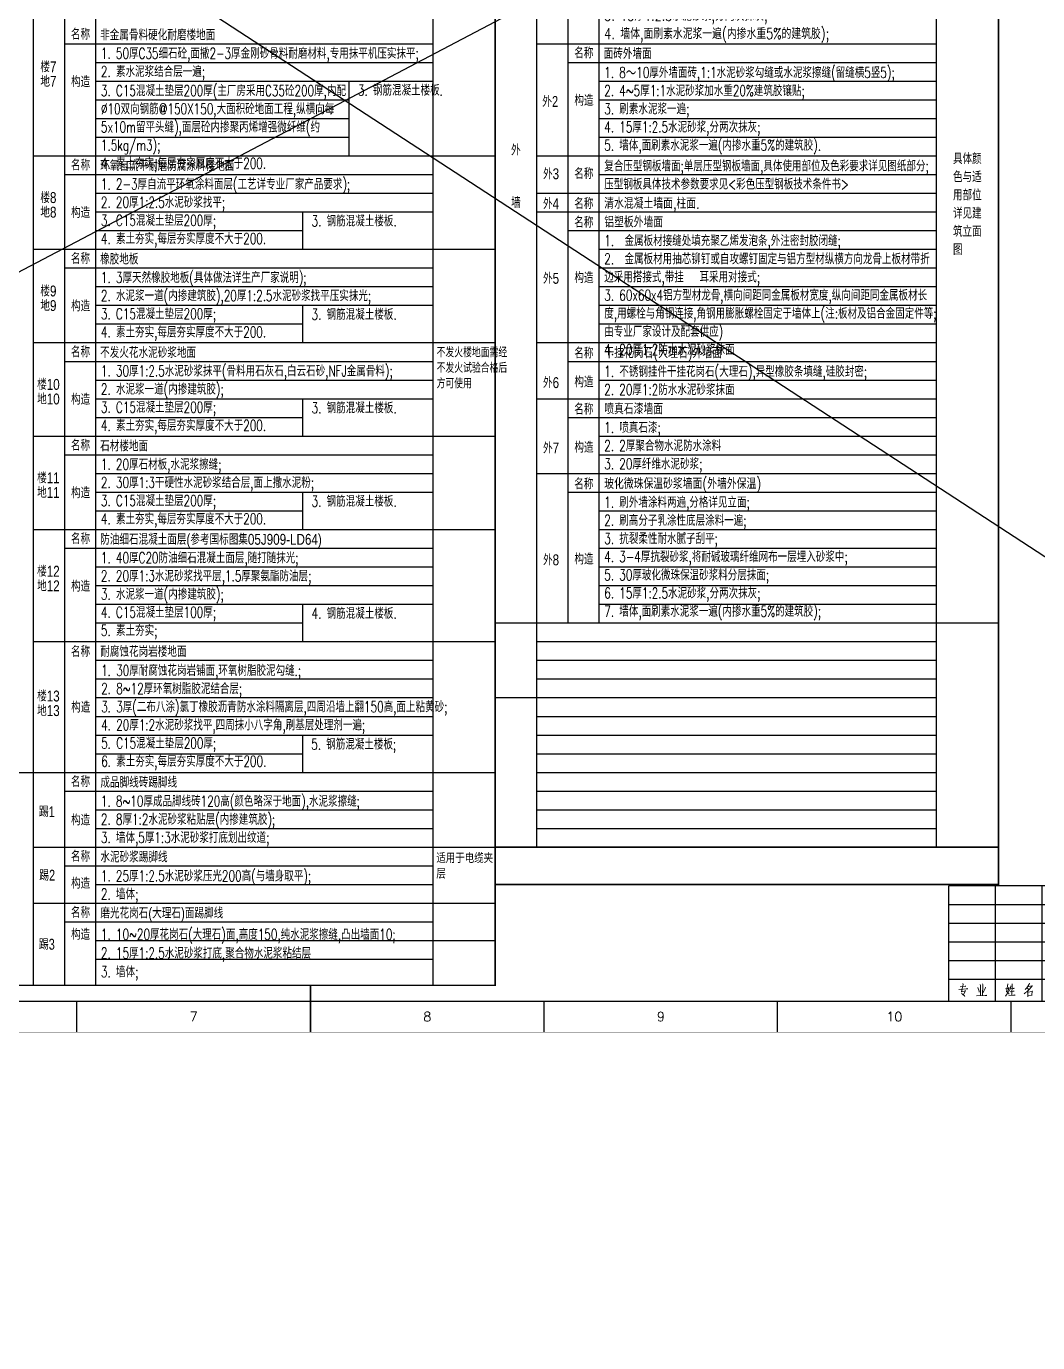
# Model space of a CAD drawing. Header units: millimetres. Extents: x 520869 to 643785, y -152849 to 11200.
# Drawn here: x 572383 to 604862, y -68973 to -26702 of the extents above; entities that cross this region are included whole.
import ezdxf
from ezdxf.enums import TextEntityAlignment as Align

# ---------------------------------------------------------------- set-up
doc = ezdxf.new("R2010")
doc.units = ezdxf.units.MM
doc.header["$LTSCALE"] = 1000
doc.layers.get('0').update_dxf_attribs({"color": 8})
for name, color, linetype in [('-人员定位', 6, 'Continuous'), ('HQ2', 8, 'Continuous'), ('PUB_TEXT', 8, 'Continuous'), ('工程做法表', 8, 'Continuous')]:
    doc.layers.add(name, color=color, linetype=linetype)
doc.styles.add('BIGFONT', font='haiwenrs.shx', dxfattribs={"width": 0.8, "bigfont": 'haiwenhz.shx'})
doc.styles.add('HZ', font='geditxt.shx', dxfattribs={"width": 0.75, "bigfont": 'hzfs_1.shx'})
doc.styles.get("Standard").update_dxf_attribs({"font": 'txt', "bigfont": 'gbcbig.shx'})

# ---------------------------------------------------------------- blocks, each defined once
blk = doc.blocks.new('GEDI_WK_A11')
at = {"color": 3}
for p, q in [((450, 0), (450, 10)), ((525, 0), (525, 10)), ((600, 0), (600, 10)), ((675, 0), (675, 10)), ((750, 0), (750, 10))]:
    blk.add_line(p, q, dxfattribs=at)
blk.add_lwpolyline([(0, 0, 0.1, 0.1, 0), (1050, 0, 0.1, 0.1, 0), (1050, 594, 0.1, 0.1, 0), (0, 594, 0.1, 0.1, 0)], format="xyseb", close=True, dxfattribs=at)
blk.add_lwpolyline([(25, 10), (1040, 10), (1040, 584), (25, 584)], close=True, dxfattribs=at)
blk.add_lwpolyline([(525, 0, 0.5, 0.5, 0), (525, 15, 0.5, 0.5, 0)], format="xyseb", dxfattribs=at)
for s, p in [('7', (487.5, 5)), ('8', (562.5, 5)), ('9', (637.5, 5)), ('10', (712.5, 5))]:
    blk.add_text(s, height=3, dxfattribs=at).set_placement(p, align=Align.MIDDLE)
blk = doc.blocks.new('GEDI_HQ2_2012')
at = {"layer": 'HQ2', "color": 2}
for p, q in [((0, 37), (-65, 37)), ((-65, 0), (-65, 37)), ((-50, 0), (-50, 37)), ((-35, 0), (-35, 37)), ((-15, 0), (-15, 37)), ((0, 0), (0, 37)), ((-65, 31), (0, 31)), ((-65, 25), (0, 25)), ((-65, 19), (0, 19)), ((-65, 13), (0, 13)), ((-65, 7), (0, 7)), ((0, 0), (0, 7)), ((-65, 0), (0, 0))]:
    blk.add_line(p, q, dxfattribs=at)
at = {"layer": 'HQ2', "color": 7, "lineweight": 0}
for points in [[(-61.32, 4.51), (-59.5, 4.74), (-59.61, 4.74), (-59.81, 4.67)], [(-60.48, 5.59), (-60.45, 5.32), (-60.68, 4.06), (-60.94, 2.94), (-61, 3), (-59.61, 3.24), (-59.64, 3.34), (-60.33, 1.98)], [(-55.7, 4.3), (-55.3, 3.17), (-55.24, 2.8)], [(-54.89, 5.32), (-54.83, 5.02), (-54.83, 1.71)], [(-54.16, 5.56), (-54.1, 5.29), (-54.16, 1.74)], [(-53.24, 4.44), (-53.3, 3.99), (-53.67, 3.34), (-54.13, 2.66)], [(-45.7, 4.4), (-45.7, 4.26), (-45.81, 3.69), (-45.9, 3.24), (-45.95, 2.94), (-46.07, 2.69), (-46.25, 2.39), (-46.42, 2.12), (-46.62, 1.84), (-46.85, 1.57)], [(-46.04, 5.53), (-46.04, 5.36), (-46.48, 3), (-46.3, 2.9), (-46.1, 2.73), (-45.92, 2.59), (-45.78, 2.42), (-45.7, 2.25)], [(-45.12, 4.88), (-45.12, 4.64), (-45.26, 3.99), (-45.4, 3.58), (-45.58, 3.21)], [(-44.71, 5.53), (-44.68, 5.32), (-44.74, 1.88)], [(-39.56, 4.64), (-39.47, 4.61), (-38.17, 4.84), (-38.25, 4.91), (-38.49, 4.57), (-38.74, 4.2), (-39.01, 3.89), (-39.3, 3.58), (-39.62, 3.27), (-39.96, 2.97), (-40.34, 2.69), (-40.4, 2.66), (-40.63, 2.52), (-40.86, 2.36)], [(-39.15, 5.7), (-39.18, 5.46), (-39.53, 4.91), (-39.73, 4.57), (-39.96, 4.26), (-40.25, 3.92), (-40.54, 3.69)], [(-39.88, 4.26), (-39.82, 4.23), (-39.5, 3.92), (-39.47, 3.75), (-39.59, 3.99)], [(-27.95, 4.37), (-27.98, 4.2), (-28.44, 3.58), (-28.47, 3.51), (-28.7, 3.21), (-29.11, 2.83), (-29.31, 2.66), (-29.51, 2.49)], [(-28.5, 5.49), (-28.53, 5.26), (-28.76, 4.74), (-28.96, 4.33), (-29.2, 3.99)], [(-28.73, 4.81), (-27.89, 4.91)], [(-28.53, 4.78), (-28.33, 4.26)], [(-27.43, 5.49), (-27.4, 5.32), (-27.75, 4.37)], [(-27.6, 4.71), (-26.56, 4.88)], [(-27.28, 4.67), (-27.02, 4.13)], [(-22.07, 4.64), (-21.98, 4.61), (-20.68, 4.84), (-20.76, 4.91), (-20.99, 4.57), (-21.26, 4.2), (-21.52, 3.89), (-21.81, 3.58), (-22.12, 3.27), (-22.47, 2.97), (-22.85, 2.69), (-22.91, 2.66), (-23.14, 2.52), (-23.37, 2.36)], [(-21.66, 5.7), (-21.69, 5.46), (-22.04, 4.91), (-22.24, 4.57), (-22.47, 4.26), (-22.76, 3.92), (-23.05, 3.69)], [(-22.39, 4.26), (-22.33, 4.23), (-22.01, 3.92), (-21.98, 3.75), (-22.1, 3.99)], [(-11.41, 5.19), (-11.35, 4.84), (-11.32, 4.09), (-11.29, 3.31), (-11.29, 3.21), (-11.29, 2.66), (-11.29, 1.94), (-11.29, 2.18), (-10.17, 2.39), (-9.93, 2.15), (-9.87, 2.46), (-9.87, 2.87), (-9.84, 3.65), (-9.82, 4.47), (-9.82, 5.15), (-9.79, 5.05), (-11.32, 4.81)], [(-6.08, 4.57), (-4.37, 4.78)], [(-5.62, 5.49), (-5.56, 5.29), (-5.56, 2.73)], [(-4.8, 5.7), (-4.75, 5.49), (-4.83, 2.83)], [(-4.14, 5.22), (-4.05, 4.84), (-4.05, 4.09), (-4.08, 3.27), (-4.14, 2.76), (-4.28, 2.22), (-4.46, 1.88), (-4.78, 1.37)], [(-4.05, 4.81), (-3.18, 4.98), (-3.27, 5.08), (-3.27, 4.03), (-3.27, 3.96), (-3.24, 2.42), (-3.27, 1.84), (-3.3, 1.5), (-3.33, 1.4), (-3.76, 1.84), (-3.36, 1.54)], [(-61.84, 3.75), (-58.95, 3.96), (-59.09, 3.99), (-59.26, 3.96)], [(-60.97, 2.42), (-60.62, 2.15), (-60.39, 1.98), (-60.13, 1.81), (-59.99, 1.67), (-59.9, 1.5)], [(-56.1, 1.64), (-52.83, 1.81), (-52.98, 1.84), (-53.3, 1.77)], [(-46.82, 3.96), (-45.72, 4.09)], [(-45.75, 1.81), (-43.72, 1.91), (-43.93, 1.94), (-44.27, 1.88)], [(-45.29, 3), (-44.07, 3.17), (-44.22, 3.17), (-44.36, 3.11)], [(-45.17, 3.96), (-44.02, 4.06), (-44.1, 4.09), (-44.27, 4.06)], [(-39.73, 3.04), (-39.67, 2.94), (-39.62, 2.08), (-39.59, 1.98), (-39.59, 1.37), (-39.62, 1.64), (-39.62, 1.74), (-38.19, 1.91), (-38.22, 1.91), (-38.37, 1.91), (-38.22, 3.17), (-38.17, 3.11), (-38.25, 3.07), (-39.64, 2.87)], [(-28.99, 1.61), (-26.79, 1.77), (-26.93, 1.77), (-27.25, 1.74)], [(-28.62, 2.66), (-28.47, 2.22), (-28.47, 2.01), (-28.5, 2.29)], [(-27.57, 3.27), (-28.5, 3.14)], [(-28.07, 2.94), (-27.95, 2.42), (-28.01, 2.15), (-28.01, 2.52)], [(-28.01, 4.13), (-26.85, 2.83), (-26.38, 2.83), (-26.85, 2.87), (-27.08, 3.11)], [(-27.34, 2.9), (-27.34, 2.66), (-27.69, 1.71)], [(-22.24, 3.04), (-22.18, 2.94), (-22.12, 2.08), (-22.1, 1.98), (-22.1, 1.37), (-22.12, 1.64), (-22.12, 1.74), (-20.71, 1.91), (-20.74, 1.91), (-20.88, 1.91), (-20.74, 3.17), (-20.68, 3.11), (-20.76, 3.07), (-22.15, 2.87)], [(-11.29, 3.58), (-10.17, 3.79), (-10.28, 3.82), (-10.54, 3.69)], [(-6.17, 2.63), (-4.37, 2.9), (-4.46, 2.94), (-4.57, 2.83)], [(-5.5, 2.42), (-5.53, 2.25), (-5.76, 1.91), (-5.97, 1.67), (-6.17, 1.5)], [(-5.53, 3.99), (-5.01, 4.09)], [(-5.5, 3.41), (-5.04, 3.51)], [(-5.04, 2.52), (-4.72, 2.12), (-4.72, 1.94), (-4.83, 2.25)], [(-4.08, 3.07), (-4.02, 3.07), (-3.56, 3.17)], [(-4.02, 3.96), (-3.53, 4.06)]]:
    blk.add_lwpolyline(points, dxfattribs=at)
blk.add_text('112233', height=0.0001).set_placement((-22.1, 1.74))

msp = doc.modelspace()

# ---------------------------------------------------------------- linework, layer by layer
at = {"layer": '-人员定位'}
for p, q in [((520869.1, 11200.5), (643785.5, -68973.2)), ((521772.9, -61068.7), (643785.5, 3070.2))]:
    msp.add_line(p, q, dxfattribs=at)
at = {"layer": '工程做法表'}
for p, q in [((582741.9, -28459.9), (582741.9, -30859.9)), ((581255.7, -32659.9), (581255.7, -33859.9)), ((581255.7, -35659.9), (581255.7, -36859.9)), ((581255.7, -38659.9), (581255.7, -39859.9)), ((581255.7, -41659.9), (581255.7, -42859.9)), ((581255.7, -45259.9), (581255.7, -46459.9)), ((581255.7, -49459.9), (581255.7, -50659.9))]:
    msp.add_line(p, q, dxfattribs=at)
at = {"layer": '工程做法表', "const_width": 50}
for points in [[(533509.7, -2196.3), (587438.4, -2196.3), (587438.4, -57496.3), (571275.3, -57496.3)], [(533509.7, -2196.3), (587438.4, -2196.3), (587438.4, -57496.3), (571275.3, -57496.3)], [(549672.8, -2196.3), (603601.4, -2196.3), (603601.4, -54259.9), (587438.4, -54259.9)], [(549672.8, -2196.3), (603601.4, -2196.3), (603598.6, -53059.9), (587438.4, -53059.9)]]:
    msp.add_lwpolyline(points, dxfattribs=at)
at = {"layer": '工程做法表'}
for points in [[(572606.8, -2196.3), (572606.8, -57496.3)], [(573606.8, -2196.3), (573606.8, -57496.3)], [(585437, -2196.3), (585437, -57496.3)], [(588770.9, -2196.3), (588770.9, -53059.9)], [(589769.9, -2196.3), (589769.9, -45859.9)], [(601601.1, -2196.3), (601601.1, -53059.9)], [(574606.8, -3259.9), (574606.8, -57496.3)], [(590770.9, -3259.9), (590770.9, -45859.9)], [(573606.8, -27259.9), (585437, -27259.9)], [(588770.9, -27259.9), (601601.1, -27259.9)], [(574606.8, -27859.9), (585437, -27859.9)], [(589770.9, -27859.9), (601601.1, -27859.9)], [(574606.8, -28459.9), (585437, -28459.9)], [(590770.9, -28459.9), (601601.1, -28459.9)], [(574606.8, -29059.9), (582741.9, -29059.9)], [(590770.9, -29059.9), (601601.1, -29059.9)], [(574606.8, -29659.9), (582741.9, -29659.9)], [(590770.9, -29659.9), (601601.1, -29659.9)], [(574606.8, -30259.9), (582741.9, -30259.9)], [(590770.9, -30259.9), (601601.1, -30259.9)], [(572606.8, -30859.9), (587437.7, -30859.9)], [(588770.9, -30859.9), (601601.1, -30859.9)], [(573606.8, -31459.9), (585437, -31459.9)], [(590770.9, -31459.9), (601601.1, -31459.9)], [(574606.8, -32059.9), (585437, -32059.9)], [(588770.9, -32059.9), (601601.1, -32059.9)], [(574606.8, -32659.9), (585437, -32659.9)], [(588770.9, -32659.9), (601601.1, -32659.9)], [(574606.8, -33259.9), (581255.7, -33259.9)], [(589769.9, -33259.9), (601601.1, -33259.9)], [(572606.8, -33859.9), (587437.5, -33859.9)], [(590770.9, -33859.9), (601601.1, -33859.9)], [(573606.8, -34459.9), (585437, -34459.9)], [(590770.9, -34459.9), (601601.1, -34459.9)], [(574606.8, -35059.9), (585437, -35059.9)], [(590770.9, -35059.9), (601601.1, -35059.9)], [(574606.8, -35659.9), (585437, -35659.9)], [(590770.9, -35659.9), (601601.1, -35659.9)], [(574606.8, -36259.9), (581255.7, -36259.9)], [(590770.9, -36259.9), (601601.1, -36259.9)], [(572606.8, -36859.9), (587437.3, -36859.9)], [(588770.9, -36859.9), (601601.1, -36859.9)], [(573606.8, -37459.9), (585437, -37459.9)], [(589770.9, -37459.9), (601601.1, -37459.9)], [(574606.8, -38059.9), (585437, -38059.9)], [(590770.9, -38059.9), (601601.1, -38059.9)], [(574606.8, -38659.9), (585437, -38659.9)], [(588770.9, -38659.9), (601601.1, -38659.9)], [(574606.8, -39259.9), (581255.7, -39259.9)], [(589770.9, -39259.9), (601601.1, -39259.9)], [(572606.8, -39859.9), (587438.4, -39859.9)], [(590769.9, -39859.9), (601601.1, -39859.9)], [(573606.8, -40459.9), (585437, -40459.9)], [(590770.9, -40459.9), (601601.1, -40459.9)], [(574606.8, -41059.9), (585437, -41059.9)], [(588770.9, -41059.9), (601601.1, -41059.9)], [(574606.8, -41659.9), (585437, -41659.9)], [(589769.9, -41659.9), (601601.1, -41659.9)], [(574606.8, -42259.9), (581255.7, -42259.9)], [(590769.9, -42259.9), (601601.1, -42259.9)], [(572606.8, -42859.9), (587438.4, -42859.9)], [(590769.9, -42859.9), (601601.1, -42859.9)], [(590770.9, -42859.9), (601601.1, -42859.9)], [(573606.8, -43459.9), (585437, -43459.9)], [(590769.9, -43459.9), (601601.1, -43459.9)], [(590770.9, -43459.9), (601601.1, -43459.9)], [(574606.8, -44059.9), (585437, -44059.9)], [(590769.9, -44059.9), (601601.1, -44059.9)], [(590770.9, -44059.9), (601601.1, -44059.9)], [(574606.8, -44659.9), (585437, -44659.9)], [(590769.9, -44659.9), (601601.1, -44659.9)], [(590770.9, -44659.9), (601601.1, -44659.9)], [(574606.8, -45259.9), (585437, -45259.9)], [(590769.9, -45259.9), (601601.1, -45259.9)], [(590770.9, -45259.9), (601601.1, -45259.9)], [(574606.8, -45859.9), (581255.7, -45859.9)], [(587439.4, -45859.9), (603599.6, -45859.9)], [(588770.9, -45859.9), (601601.1, -45859.9)], [(588770.9, -45859.9), (601601.1, -45859.9)], [(590770.9, -45859.9), (601601.1, -45859.9)], [(572606.8, -46459.9), (585437, -46459.9)], [(585437, -46459.9), (587438.4, -46459.9)], [(588770.9, -46459.9), (601601.1, -46459.9)], [(574606.8, -47059.9), (585437, -47059.9)], [(588770.9, -47059.9), (601601.1, -47059.9)], [(574606.8, -47659.9), (585437, -47659.9)], [(588770.9, -47659.9), (601601.1, -47659.9)], [(574606.8, -48259.9), (585437, -48259.9)], [(587438.4, -48259.9), (601601.1, -48259.9)], [(574606.8, -48859.9), (585437, -48859.9)], [(588770.9, -48859.9), (601601.1, -48859.9)], [(574606.8, -49459.9), (585437, -49459.9)], [(588770.9, -49459.9), (601601.1, -49459.9)], [(574606.8, -50059.9), (581255.7, -50059.9)], [(588770.9, -50059.9), (601601.1, -50059.9)], [(571275.3, -50659.9), (587438.4, -50659.9)], [(588770.9, -50659.9), (601601.1, -50659.9)], [(573606.8, -51259.9), (585437, -51259.9)], [(588770.9, -51259.9), (601601.1, -51259.9)], [(574606.8, -51859.9), (585437, -51859.9)], [(588770.9, -51859.9), (601601.1, -51859.9)], [(574606.8, -52459.9), (585437, -52459.9)], [(588770.9, -52459.9), (601601.1, -52459.9)], [(572606.8, -53059.9), (587436.7, -53059.9)], [(587438.4, -53059.9), (603598.6, -53059.9)], [(573606.8, -53659.9), (585437, -53659.9)], [(574606.8, -54259.9), (585437, -54259.9)], [(572606.8, -54859.9), (587436.7, -54859.9)], [(573606.8, -55459.9), (585437, -55459.9)], [(574606.8, -56059.9), (587436.7, -56059.9)], [(574606.8, -56659.9), (585437, -56659.9)]]:
    msp.add_lwpolyline(points, dxfattribs=at)

# ---------------------------------------------------------------- block references
at = {"xscale": 100, "yscale": 100, "zscale": 100}
for name, p in [('GEDI_WK_A11', (529009.7, -59001.6)), ('GEDI_HQ2_2012', (608509.7, -58001.6))]:
    msp.add_blockref(name, p, dxfattribs=at)

# ---------------------------------------------------------------- texts
at = {"layer": 'PUB_TEXT', "linetype": 'Continuous', "style": 'BIGFONT'}
for s, width, p in [('名称', 0.8, (574123, -27130.8)), ('名称', 0.8, (590287.1, -27730.8)), ('楼7', 0.8, (573092.3, -28175.7)), ('地7', 0.8, (573092.3, -28643.7)), ('外2', 0.75, (589206.6, -29289.1)), ('外', 0.8, (588104.7, -30847.3)), ('名称', 0.8, (574123, -31330.8)), ('外3', 0.8, (589235.4, -31612.3)), ('名称', 0.8, (590287.1, -31606.9)), ('楼8', 0.8, (573092.3, -32375.7)), ('地8', 0.8, (573092.3, -32843.7)), ('墙', 0.8, (588104.7, -32535.9)), ('外4', 0.8, (589235.4, -32573.2)), ('名称', 0.8, (590287.1, -32567.8)), ('名称', 0.8, (590287.1, -33167.8)), ('名称', 0.8, (574123, -34330.8)), ('外5', 0.8, (589235.4, -34969.8)), ('楼9', 0.8, (573092.3, -35375.7)), ('地9', 0.8, (573092.3, -35843.7)), ('名称', 0.8, (574123, -37330.8)), ('名称', 0.8, (590287.1, -37367.8)), ('楼10', 0.8, (573092.3, -38375.7)), ('外6', 0.8, (589235.4, -38318.1)), ('地10', 0.8, (573092.3, -38843.7)), ('名称', 0.8, (590287.1, -39167.8)), ('名称', 0.8, (574123, -40330.8)), ('外7', 0.8, (589235.4, -40418.1)), ('楼11', 0.8, (573092.3, -41375.7)), ('名称', 0.8, (590287.1, -41567.8)), ('地11', 0.8, (573092.3, -41843.7)), ('名称', 0.8, (574123, -43330.8)), ('外8', 0.8, (589235.4, -44008.2)), ('楼12', 0.8, (573092.3, -44375.7)), ('地12', 0.8, (573092.3, -44843.7)), ('楼13', 0.8, (573092.3, -48382.6)), ('地13', 0.8, (573092.3, -48850.6)), ('名称', 0.8, (574123, -51130.8)), ('踢1', 0.75, (573042.6, -52095)), ('名称', 0.8, (574123, -53530.8)), ('踢2', 0.75, (573053, -54137.1)), ('名称', 0.8, (574123, -55330.8)), ('踢3', 0.75, (573042.6, -56354))]:
    msp.add_text(s, height=350, dxfattribs=dict(at, width=width)).set_placement(p, align=Align.CENTER)
at = {"layer": 'PUB_TEXT', "linetype": 'Continuous', "style": 'BIGFONT', "width": 0.8}
for s, p in [('非金属骨料硬化耐磨楼地面 ', (574753.9, -27150)), ('面砖外墙面', (590926, -27749.9)), ('构造', (573819.4, -28654.5)), ('构造', (589983.5, -29254.5)), ('环氧自流平耐磨防腐涂料楼地面 ', (574753.9, -31350)), ('构造', (573819.4, -32854.5)), ('橡胶地板', (574753.9, -34350)), ('构造', (589983.5, -34945.7)), ('构造', (573819.4, -35854.5)), ('不发火花水泥砂浆地面', (574753.9, -37350)), ('构造', (589983.5, -38294)), ('构造', (573819.4, -38854.5)), ('石材楼地面', (574753.9, -40350)), ('构造', (589983.5, -40394)), ('构造', (573819.4, -41854.5)), ('防油细石混凝土面层(参考国标图集05J909-LD64)', (574753.9, -43350)), ('构造', (589983.5, -43984.1)), ('构造', (573819.4, -44854.5)), ('名称', (573817.2, -46951)), ('耐腐蚀花岗岩楼地面', (574756.1, -46951)), ('构造', (573823.6, -48738.8)), ('成品脚线砖踢脚线', (574762, -51149.9)), ('构造', (573819.4, -52363.4)), ('水泥砂浆踢脚线', (574762, -53549.9)), ('构造', (573819.4, -54395.2)), ('磨光花岗石(大理石)面踢脚线', (574762, -55349.9)), ('构造', (573819.4, -56037))]:
    msp.add_text(s, height=350, dxfattribs=at).set_placement(p)
at = {"layer": 'PUB_TEXT', "linetype": 'Continuous', "attachment_point": 1}
for s, insert, char_height, width, style in [('1. 外墙腻子刮面砂纸打磨光滑,{\\C7;刷}外墙涂料两遍,分格详见立面;\\P2. 5-7厚聚合物乳液水泥砂浆防水层;\\P3. 15厚1:2.5水泥砂浆,分两次抹灰;\\P4. 墙体,面刷素水泥浆一遍(内掺水重5%的建筑胶);', (590943.4, -25008.8), 350, 10657.664, 'HZ'), ('{\\W0.7;\\P1. 50厚C35细石砼,面撒2-3厚金刚砂骨料耐磨材料,专用抹平机压实抹平;\\P2. 素水泥浆结合层一遍;}', (574779.8, -26808.8), 350, 10657.275, 'HZ'), ('{\\W0.7;1. 8\\fSimSun|b0|i0|c134|p2;～\\Fgeditxt,dxt|c134;10厚外墙面砖,1:1水泥砂浆勾缝或水泥浆擦缝(留缝横5竖5);\\P2. 4~5厚1:1水泥砂浆加水重20%建筑胶镶贴;\\P3. 刷素水泥浆一遍;\\P4. 15厚1:2.5水泥砂浆,分两次抹灰;\\P5. 墙体,面刷素水泥浆一遍(内掺水重5%的建筑胶).}', (590943.4, -28008.8), 350, 10657.664, 'HZ'), ('{\\W0.7;\\P3. C15混凝土垫层200厚(主厂房采用C35砼200厚,内配∅10双向钢筋@150X150,大面积砼地面工程,纵横向每5x10m留平头缝),面层砼内掺聚丙烯增强微纤维(约1.5kg/m3);\\P4. 素土夯实,每层夯实厚度不大于200.}', (574779.8, -28008.8), 350, 7962.151, 'HZ'), ('\\P{\\W0.7;\\P3. 钢筋混凝土楼板.}', (583030.7, -27409.9), 350, 12745.052, 'HZ'), ('{\\W0.7;具体颜色与适用部位详见建筑立面图}', (602143.9, -30776.2), 350, 1139, 'BIGFONT'), ('{\\W0.7;复合压型钢板墙面;单层压型钢板墙面,具体使用部位及色彩要求详见图纸部分;\\P压型钢板具体技术参数要求见<彩色压型钢板技术条件书>}', (590943.8, -31008.8), 350, 12745.052, 'HZ'), ('{\\W0.7;\\P1. 2-3厚自流平环氧涂料面层(工艺详专业厂家产品要求);\\P2. 20厚1:2.5水泥砂浆找平; \\P3. C15混凝土垫层200厚;\\P4. 素土夯实,每层夯实厚度不大于200.}', (574779.8, -31008.8), 350, 10657.275, 'HZ'), ('清水混凝土墙面,柱面.', (590943.8, -32208.8), 350, 12745.052, 'HZ'), ('\\P\\P{\\W0.7;3. 钢筋混凝土楼板.\\H1.0714x; }', (581544.4, -31609.9), 350, 12745.052, 'HZ'), ('铝塑板外墙面', (590943.8, -32808.8), 350, 12745.052, 'HZ'), ('{\\W0.7;1.  金属板材接缝处填充聚乙烯发泡条,外注密封胶闭缝;\\P2.  金属板材用抽芯铆钉或自攻螺钉固定与铝方型材纵横方向龙骨上板材带折边采用搭接式,带挂   耳采用对接式; \\P3. 60x60x4铝方型材龙骨,横向间距同金属板材宽度,纵向间距同金属板材长度,用螺栓与角钢连接,角钢用膨胀螺栓固定于墙体上(注:板材及铝合金固定件等;由专业厂家设计及配套供应) \\P4. 20厚1:2防水水泥砂浆抹面}', (590943.4, -33408.8), 350, 10657.664, 'HZ'), ('{\\W0.7;\\P1. 3厚天然橡胶地板(具体做法详生产厂家说明);\\P2. 水泥浆一道(内掺建筑胶),20厚1:2.5水泥砂浆找平压实抹光; \\P3. C15混凝土垫层200厚;\\P4. 素土夯实,每层夯实厚度不大于200.}', (574779.8, -34008.8), 350, 10657.275, 'HZ'), ('\\P\\P{\\W0.7;3. 钢筋混凝土楼板.\\H1.0714x; }', (581544.4, -34609.9), 350, 12745.052, 'HZ'), ('{\\W0.7;不发火楼地面需经\\P不发火试验合格后\\P方可使用}', (585559.1, -37025.3), 300, 12745.052, 'HZ'), ('干挂花岗石(大理石)外墙面', (590943.8, -37008.8), 350, 12745.052, 'HZ'), ('{\\W0.7;\\P1. 30厚1:2.5水泥砂浆抹平(骨料用石灰石,白云石砂,NFJ金属骨料);\\P2. 水泥浆一道(内掺建筑胶); \\P3. C15混凝土垫层200厚;\\P4. 素土夯实,每层夯实厚度不大于200.}', (574779.8, -37008.8), 350, 10657.275, 'HZ'), ('{\\W0.7;1. 不锈钢挂件干挂花岗石(大理石),异型橡胶条填缝,硅胶封密;\\P2. 20厚1:2防水水泥砂浆抹面}', (590943.4, -37608.8), 350, 10657.664, 'HZ'), ('\\P\\P{\\W0.7;3. 钢筋混凝土楼板.\\H1.0714x; }', (581544.4, -37609.9), 350, 12745.052, 'HZ'), ('喷真石漆墙面', (590943.8, -38808.8), 350, 12745.052, 'HZ'), ('{\\W0.7;1. 喷真石漆;\\P2. 2厚聚合物水泥防水涂料\\P3. 20厚纤维水泥砂浆;}', (590943.4, -39408.8), 350, 10657.664, 'HZ'), ('{\\W0.7;\\P1. 20厚石材板,水泥浆擦缝;\\P2. 30厚1:3干硬性水泥砂浆结合层,面上撒水泥粉; \\P3. C15混凝土垫层200厚;\\P4. 素土夯实,每层夯实厚度不大于200.}', (574779.8, -40008.8), 350, 10657.275, 'HZ'), ('玻化微珠保温砂浆墙面(外墙外保温)', (590943.8, -41208.8), 350, 12745.052, 'HZ'), ('\\P\\P{\\W0.7;3. 钢筋混凝土楼板.\\H1.0714x; }', (581544.4, -40609.9), 350, 12745.052, 'HZ'), ('{\\W0.7;1. 刷外墙涂料两遍,分格详见立面;\\P2. 刷高分子乳涂性底层涂料一遍;\\P3. 抗裂柔性耐水腻子刮平;\\P4. 3-4厚抗裂砂浆,将耐碱玻璃纤维网布一层埋入砂浆中;\\P5. 30厚玻化微珠保温砂浆料分层抹面;\\P6. 15厚1:2.5水泥砂浆,分两次抹灰;\\P7. 墙体,面刷素水泥浆一遍(内掺水重5%的建筑胶);}', (590943.4, -41808.8), 350, 10657.664, 'HZ'), ('{\\W0.7;\\P1. 40厚C20防油细石混凝土面层,随打随抹光;\\P2. 20厚1:3水泥砂浆找平层,1.5厚聚氨酯防油层;\\P3. 水泥浆一道(内掺建筑胶);\\P4. C15混凝土垫层100厚;\\P5. 素土夯实;}', (574779.8, -43008.8), 350, 10657.275, 'HZ'), ('\\P\\P{\\W0.7;4. 钢筋混凝土楼板.\\H1.0714x; }', (581544.4, -44209.9), 350, 12745.052, 'HZ'), ('{\\W0.7;1. 30厚耐腐蚀花岗岩铺面,环氧树脂胶泥勾缝.;\\P2. 8~12厚环氧树脂胶泥结合层;\\P3. 3厚(二布八涂)氯丁橡胶沥青防水涂料隔离层,四周沿墙上翻150高,面上粘黄砂;\\P4. 20厚1:2水泥砂浆找平,四周抹小八字角,刷基层处理剂一遍;\\P5. C15混凝土垫层200厚;\\P6. 素土夯实,每层夯实厚度不大于200.}', (574786.2, -47209.9), 350, 12745.052, 'HZ'), ('\\P\\P{\\W0.7;5. 钢筋混凝土楼板;\\H1.0714x; }', (581530.9, -48409.9), 350, 12745.052, 'HZ'), ('{\\W0.7;1. 8~10厚成品脚线砖120高(颜色略深于地面),水泥浆擦缝;\\P2. 8厚1:2水泥砂浆粘贴层(内掺建筑胶);\\P3. 墙体,5厚1:3水泥砂浆打底划出纹道;}', (574779.4, -51408.8), 350, 10657.664, 'HZ'), ('适用于电缆夹层', (585549.6, -53268.5), 300, 1918.962, 'HZ'), ('{\\W0.7;1. 25厚1:2.5水泥砂浆压光200高(与墙身取平);\\P2. 墙体;}', (574779.4, -53808.8), 350, 10657.664, 'HZ'), ('{\\W0.7;1. 10~20厚花岗石(大理石)面,高度150,纯水泥浆擦缝,凸出墙面10;\\H1.0881x; }', (574779.4, -55687), 350, 10657.664, 'HZ'), ('{\\W0.7;2. 15厚1:2.5水泥砂浆打底,聚合物水泥浆粘结层\\H1.0714x; }', (574779.4, -56287), 350, 10657.664, 'HZ'), ('{\\W0.7;3. 墙体;\\H1.0714x; }', (574779.4, -56887), 350, 10657.664, 'HZ')]:
    msp.add_mtext(s, dxfattribs=dict(at, insert=insert, char_height=char_height, width=width, style=style))

doc.saveas('drawing.dxf')
